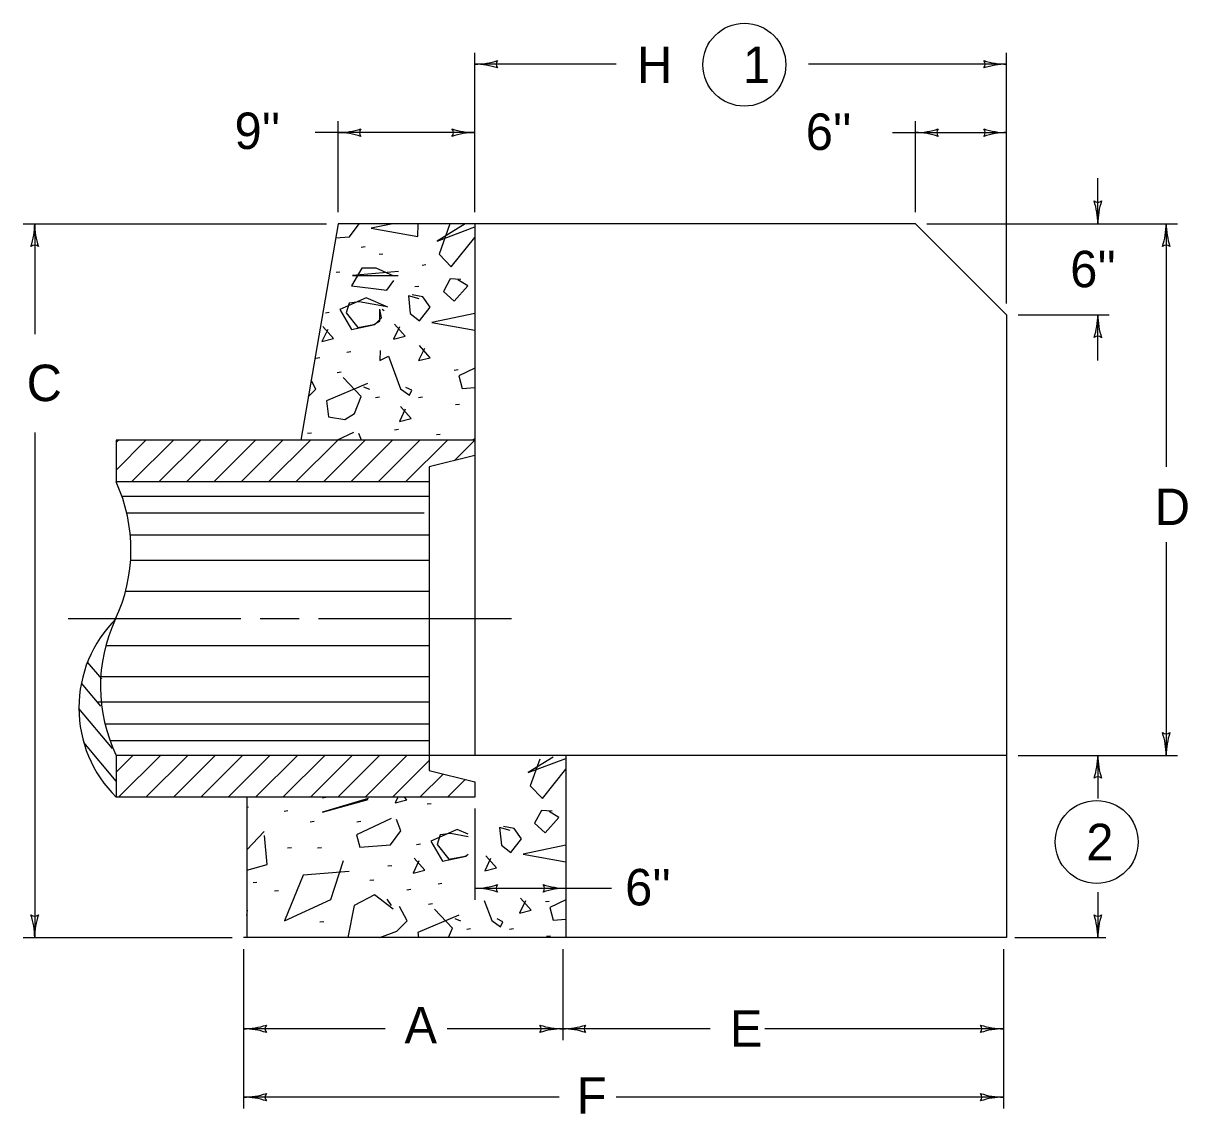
# Model space of a CAD drawing. Extents: x 1007 to 1035.5, y 1000.5 to 1021.5.
# Drawn here: x 1012.51 to 1018.89, y 1008.33 to 1014.31 of the extents above; entities that cross this region are included whole.
import ezdxf

# ---------------------------------------------------------------- set-up
doc = ezdxf.new("R2010")
doc.units = 0
doc.layers.add('Level 1', color=7, linetype='Continuous')

msp = doc.modelspace()

# ---------------------------------------------------------------- linework, layer by layer
at = {"layer": 'Level 1'}
for p, q in [((1014.9827, 1013.2733), (1014.9827, 1014.1483)), ((1017.8993, 1012.7733), (1017.8993, 1014.1483)), ((1015.7587, 1014.0858), (1014.9827, 1014.0858)), ((1017.8993, 1014.0858), (1016.8124, 1014.0858)), ((1014.2327, 1013.2733), (1014.2327, 1013.7733)), ((1017.3993, 1013.2733), (1017.3993, 1013.7733)), ((1014.9827, 1013.7108), (1014.1077, 1013.7108)), ((1017.2743, 1013.7108), (1017.8993, 1013.7108)), ((1018.3993, 1013.2108), (1018.3993, 1013.4608)), ((1012.5068, 1013.2108), (1014.1702, 1013.2108)), ((1012.5693, 1013.2108), (1012.5693, 1012.6057)), ((1014.2327, 1013.2108), (1014.0291, 1012.0232)), ((1017.3993, 1013.2108), (1014.2327, 1013.2108)), ((1014.9827, 1013.2108), (1014.9827, 1010.2941)), ((1017.3993, 1013.2108), (1017.8993, 1012.7108)), ((1017.4618, 1013.2108), (1018.8368, 1013.2108)), ((1018.7743, 1013.2108), (1018.7743, 1011.8777)), ((1017.8993, 1012.7108), (1017.8993, 1009.2941)), ((1017.9618, 1012.7108), (1018.4618, 1012.7108)), ((1018.3993, 1012.4608), (1018.3993, 1012.7108)), ((1012.5693, 1012.0659), (1012.5693, 1009.2941)), ((1014.9827, 1012.0232), (1013.0158, 1012.0232)), ((1013.0158, 1012.0232), (1013.0158, 1011.7941)), ((1013.0158, 1012.0098), (1013.0293, 1012.0232)), ((1013.0158, 1011.8594), (1013.1796, 1012.0232)), ((1013.1007, 1011.7941), (1013.3298, 1012.0232)), ((1013.2509, 1011.7941), (1013.48, 1012.0232)), ((1013.4013, 1011.7941), (1013.6303, 1012.0232)), ((1013.5514, 1011.7941), (1013.7805, 1012.0232)), ((1013.7018, 1011.7941), (1013.9308, 1012.0232)), ((1013.852, 1011.7941), (1014.0811, 1012.0232)), ((1014.0022, 1011.7941), (1014.2313, 1012.0232)), ((1014.1525, 1011.7941), (1014.3816, 1012.0232)), ((1014.3028, 1011.7941), (1014.5319, 1012.0232)), ((1014.453, 1011.7941), (1014.6821, 1012.0232)), ((1014.6033, 1011.7941), (1014.8323, 1012.0232)), ((1014.8716, 1011.9121), (1014.9827, 1012.0232)), ((1014.9827, 1012.0232), (1014.9827, 1011.9398)), ((1014.9827, 1011.9398), (1014.7327, 1011.8773)), ((1014.7327, 1011.8773), (1014.7327, 1010.2108)), ((1014.7327, 1011.8773), (1014.7327, 1010.2108)), ((1014.7327, 1011.7941), (1013.0158, 1011.7941)), ((1014.7327, 1011.7941), (1013.0158, 1011.7941)), ((1014.7327, 1011.7141), (1013.0481, 1011.7141)), ((1014.7043, 1011.6221), (1013.0746, 1011.6221)), ((1014.7327, 1011.5022), (1013.0938, 1011.5022)), ((1018.7743, 1011.4634), (1018.7743, 1010.2941)), ((1014.7327, 1011.3625), (1013.0954, 1011.3625)), ((1014.7327, 1011.193), (1013.0675, 1011.193)), ((1012.7529, 1011.0441), (1013.7001, 1011.0441)), ((1013.8063, 1011.0441), (1014.0188, 1011.0441)), ((1014.1251, 1011.0441), (1015.1847, 1011.0441)), ((1014.7327, 1011.0441), (1015.1847, 1011.0441)), ((1012.9595, 1010.897), (1014.7327, 1010.897)), ((1012.9368, 1010.7135), (1012.8593, 1010.8061)), ((1012.9317, 1010.7275), (1014.7327, 1010.7275)), ((1012.9325, 1010.5633), (1012.8253, 1010.6909)), ((1012.9118, 1010.5878), (1014.7327, 1010.5878)), ((1012.9958, 1010.3323), (1012.8117, 1010.5517)), ((1012.954, 1010.4679), (1014.7327, 1010.4679)), ((1013.0158, 1010.1529), (1012.8385, 1010.3642)), ((1012.9816, 1010.3759), (1014.7327, 1010.3759)), ((1014.7327, 1010.2941), (1013.0158, 1010.2941)), ((1013.0158, 1010.2941), (1013.0158, 1010.0649)), ((1013.0158, 1010.2017), (1013.1083, 1010.2941)), ((1013.0294, 1010.0649), (1013.2586, 1010.2941)), ((1013.1796, 1010.0649), (1013.4088, 1010.2941)), ((1013.3298, 1010.0649), (1013.559, 1010.2941)), ((1013.4802, 1010.0649), (1013.7093, 1010.2941)), ((1013.6303, 1010.0649), (1013.8595, 1010.2941)), ((1013.7807, 1010.0649), (1014.0098, 1010.2941)), ((1013.9309, 1010.0649), (1014.1601, 1010.2941)), ((1014.0811, 1010.0649), (1014.3103, 1010.2941)), ((1014.2314, 1010.0649), (1014.4606, 1010.2941)), ((1014.3818, 1010.0649), (1014.6109, 1010.2941)), ((1014.5319, 1010.0649), (1014.7327, 1010.2657)), ((1017.8993, 1010.2941), (1014.7327, 1010.2941)), ((1015.4827, 1010.2941), (1015.4827, 1009.2941)), ((1017.9618, 1010.2941), (1018.8368, 1010.2941)), ((1018.3993, 1010.2941), (1018.3993, 1010.0576)), ((1014.6822, 1010.0649), (1014.8089, 1010.1917)), ((1014.7327, 1010.2108), (1014.9827, 1010.1482)), ((1014.8325, 1010.0649), (1014.9292, 1010.1616)), ((1014.9827, 1010.1482), (1014.9827, 1010.0649)), ((1014.9827, 1010.0649), (1013.0158, 1010.0649)), ((1013.7327, 1010.0649), (1013.7327, 1009.2941)), ((1014.9827, 1010.0024), (1014.9827, 1009.5024)), ((1014.9827, 1009.5649), (1015.7327, 1009.5649)), ((1018.3993, 1009.543), (1018.3993, 1009.2941)), ((1012.5068, 1009.2941), (1013.6524, 1009.2941)), ((1017.8993, 1009.2941), (1013.7149, 1009.2941)), ((1017.8816, 1009.2941), (1015.4649, 1009.2941)), ((1017.9441, 1009.2941), (1018.4441, 1009.2941)), ((1013.7149, 1009.2316), (1013.7149, 1008.3566)), ((1015.4649, 1009.2316), (1015.4649, 1008.7316)), ((1017.8816, 1009.2316), (1017.8816, 1008.3566)), ((1014.4917, 1008.7941), (1013.7149, 1008.7941)), ((1015.4649, 1008.7941), (1014.8304, 1008.7941)), ((1016.273, 1008.7941), (1015.4649, 1008.7941)), ((1017.8816, 1008.7941), (1016.5741, 1008.7941)), ((1015.4451, 1008.4191), (1013.7149, 1008.4191)), ((1017.8816, 1008.4191), (1015.7587, 1008.4191))]:
    msp.add_line(p, q, dxfattribs=at)
for points in [[(1014.2193, 1013.1325), (1014.2958, 1013.1386), (1014.3481, 1013.2108)], [(1014.5334, 1013.2108), (1014.4138, 1013.1861), (1014.6698, 1013.1408), (1014.6716, 1013.2108)], [(1014.9295, 1013.2108), (1014.776, 1013.116), (1014.9827, 1013.193)], [(1014.8465, 1013.2108), (1014.7867, 1013.044), (1014.8533, 1012.9747), (1014.9827, 1013.1344)], [(1014.381, 1013.0831), (1014.3597, 1013.0804)], [(1014.4792, 1013.0438), (1014.4578, 1013.0412)], [(1014.2436, 1012.9457), (1014.2223, 1012.943)], [(1014.5359, 1012.924), (1014.4426, 1012.9667), (1014.3626, 1012.9667), (1014.3066, 1012.8707), (1014.4133, 1012.8573), (1014.5013, 1012.8467), (1014.5386, 1012.9)], [(1014.5653, 1012.948), (1014.3119, 1012.9267), (1014.5626, 1012.9267)], [(1014.7148, 1012.9849), (1014.6935, 1012.9823)], [(1014.9067, 1012.9053), (1014.848, 1012.908), (1014.8107, 1012.8387), (1014.8693, 1012.7853), (1014.944, 1012.8707), (1014.8907, 1012.9027)], [(1014.6773, 1012.7987), (1014.6186, 1012.8147), (1014.6293, 1012.7186), (1014.68, 1012.6786), (1014.7387, 1012.7533), (1014.6987, 1012.8093), (1014.64, 1012.82)], [(1014.6756, 1012.8671), (1014.6542, 1012.8644)], [(1014.5066, 1012.7533), (1014.3866, 1012.804), (1014.2426, 1012.7399), (1014.3066, 1012.6306), (1014.4346, 1012.6573), (1014.4719, 1012.6946), (1014.4613, 1012.7426)], [(1014.4906, 1012.7559), (1014.3493, 1012.7827), (1014.2933, 1012.7747), (1014.2773, 1012.7213), (1014.3413, 1012.6413), (1014.4293, 1012.6573), (1014.4613, 1012.6759), (1014.4613, 1012.7426)], [(1014.4746, 1012.7426), (1014.4853, 1012.7346)], [(1014.1847, 1012.7231), (1014.1633, 1012.7204)], [(1014.9827, 1012.7176), (1014.7475, 1012.6691), (1014.9827, 1012.6274)], [(1014.1765, 1012.6313), (1014.1445, 1012.5647), (1014.2085, 1012.5807), (1014.1498, 1012.6473)], [(1014.5692, 1012.6444), (1014.5372, 1012.5778), (1014.6013, 1012.5938), (1014.5425, 1012.6604)], [(1014.3025, 1012.5072), (1014.2812, 1012.5045)], [(1014.4639, 1012.5159), (1014.4613, 1012.4599), (1014.5093, 1012.4839), (1014.5759, 1012.3052), (1014.6239, 1012.2705), (1014.6373, 1012.2972), (1014.6053, 1012.3132)], [(1014.7067, 1012.5266), (1014.6747, 1012.4599), (1014.7387, 1012.4759), (1014.68, 1012.5426)], [(1014.1323, 1012.4744), (1014.111, 1012.4718)], [(1014.3946, 1012.3345), (1014.1705, 1012.2385), (1014.1812, 1012.1505), (1014.2693, 1012.1372), (1014.3226, 1012.1692), (1014.3599, 1012.2625), (1014.2613, 1012.3666)], [(1014.2502, 1012.3959), (1014.2288, 1012.3933)], [(1014.8915, 1012.409), (1014.8702, 1012.4063)], [(1014.9827, 1012.4175), (1014.8945, 1012.3765), (1014.9132, 1012.3071), (1014.9827, 1012.3126)], [(1014.0698, 1012.2604), (1014.1118, 1012.3025), (1014.0854, 1012.352)], [(1014.3733, 1012.3158), (1014.4053, 1012.3025)], [(1014.4596, 1012.2584), (1014.4383, 1012.2558)], [(1014.6952, 1012.2584), (1014.6738, 1012.2558)], [(1014.6019, 1012.1928), (1014.5699, 1012.1261), (1014.6339, 1012.1421), (1014.5753, 1012.2088)], [(1014.8981, 1012.2192), (1014.8768, 1012.2165)], [(1014.0865, 1012.0621), (1014.0652, 1012.0594)], [(1014.0865, 1012.0621), (1014.0652, 1012.0594)], [(1014.3182, 1012.0649), (1014.2284, 1012.0232)], [(1014.3618, 1012.0232), (1014.3475, 1012.0596)], [(1014.5643, 1012.0818), (1014.5429, 1012.0791)], [(1014.5643, 1012.0818), (1014.5429, 1012.0791)], [(1014.7933, 1012.0552), (1014.772, 1012.0525)], [(1014.9827, 1012.0298), (1014.9685, 1012.0232)], [(1015.4133, 1010.2841), (1015.276, 1010.1993), (1015.4827, 1010.2763)], [(1015.3391, 1010.2733), (1015.2867, 1010.1273), (1015.3533, 1010.058), (1015.4827, 1010.2178)], [(1014.1493, 1010.0649), (1014.1471, 1010.0603), (1014.1658, 1010.0649)], [(1014.5612, 1010.0649), (1014.5463, 1010.0341), (1014.6103, 1010.0501), (1014.5973, 1010.0649)], [(1013.7423, 1010.0093), (1013.7327, 1010.0082)], [(1014.3985, 1010.058), (1014.1478, 1009.9833), (1014.3985, 1010.0527)], [(1014.7436, 1010.029), (1014.7223, 1010.0263)], [(1013.9583, 1009.9897), (1013.9368, 1009.987)], [(1014.5237, 1009.9471), (1014.3343, 1009.859), (1014.3529, 1009.7897), (1014.521, 1009.803), (1014.577, 1009.8803), (1014.553, 1009.9418)], [(1015.4067, 1009.9887), (1015.348, 1009.9913), (1015.3107, 1009.922), (1015.3693, 1009.8687), (1015.444, 1009.954), (1015.3907, 1009.986)], [(1013.8277, 1009.8767), (1013.7327, 1009.7763)], [(1014.1022, 1009.9308), (1014.0808, 1009.9282)], [(1014.3574, 1009.9308), (1014.3361, 1009.9282)], [(1014.9468, 1009.8618), (1014.8866, 1009.8873), (1014.7426, 1009.8233), (1014.8066, 1009.7139), (1014.9346, 1009.7406), (1014.9468, 1009.7528)], [(1015.1773, 1009.882), (1015.1186, 1009.898), (1015.1293, 1009.8019), (1015.18, 1009.7619), (1015.2387, 1009.8366), (1015.1987, 1009.8927), (1015.14, 1009.9033)], [(1013.7327, 1009.664), (1013.8437, 1009.6953), (1013.8303, 1009.8553)], [(1014.6847, 1009.8064), (1014.6633, 1009.8038)], [(1014.9468, 1009.8475), (1014.8493, 1009.866), (1014.7933, 1009.858), (1014.7773, 1009.8046), (1014.8413, 1009.7246), (1014.9293, 1009.7406), (1014.9468, 1009.7508)], [(1013.9778, 1009.7868), (1013.9565, 1009.7842)], [(1014.1415, 1009.7868), (1014.1201, 1009.7842)], [(1015.0692, 1009.7278), (1015.0372, 1009.6611), (1015.1013, 1009.6771), (1015.0425, 1009.7438)], [(1015.4827, 1009.8009), (1015.2475, 1009.7524), (1015.4827, 1009.7108)], [(1014.2944, 1009.6579), (1014.0411, 1009.6366), (1013.9398, 1009.3858), (1014.1931, 1009.5033), (1014.2624, 1009.7166)], [(1014.5276, 1009.6887), (1014.5063, 1009.686)], [(1014.6765, 1009.7147), (1014.6445, 1009.648), (1014.7085, 1009.664), (1014.6498, 1009.7307)], [(1013.7881, 1009.597), (1013.7667, 1009.5943)], [(1013.9058, 1009.5512), (1013.8845, 1009.5485)], [(1014.4294, 1009.6101), (1014.4081, 1009.6074)], [(1014.6323, 1009.5578), (1014.611, 1009.5551)], [(1014.8025, 1009.5905), (1014.7812, 1009.5878)], [(1014.5345, 1009.4499), (1014.4332, 1009.5299), (1014.3212, 1009.4713), (1014.2867, 1009.2941)], [(1014.4998, 1009.5059), (1014.5238, 1009.4713)], [(1015.0349, 1009.4984), (1015.0759, 1009.3885), (1015.1239, 1009.3538), (1015.1373, 1009.3805), (1015.1053, 1009.3965)], [(1015.2608, 1009.4952), (1015.2288, 1009.4285), (1015.2928, 1009.4445), (1015.2342, 1009.5112)], [(1015.3915, 1009.4923), (1015.3702, 1009.4897)], [(1015.4827, 1009.5008), (1015.3945, 1009.4598), (1015.4132, 1009.3904), (1015.4827, 1009.3959)], [(1013.7327, 1009.4151), (1013.737, 1009.4446)], [(1014.4627, 1009.2941), (1014.5558, 1009.3298), (1014.6118, 1009.3858), (1014.5692, 1009.4659)], [(1014.7502, 1009.4793), (1014.7288, 1009.4766)], [(1014.8393, 1009.2941), (1014.8599, 1009.3458), (1014.7613, 1009.4499)], [(1014.1546, 1009.381), (1014.1332, 1009.3783)], [(1014.8946, 1009.4178), (1014.6705, 1009.3218), (1014.6738, 1009.2941)], [(1014.8733, 1009.3992), (1014.9053, 1009.3858)], [(1014.9596, 1009.3418), (1014.9383, 1009.3391)], [(1015.1952, 1009.3418), (1015.1738, 1009.3391)], [(1015.3981, 1009.3025), (1015.3768, 1009.2998)]]:
    msp.add_lwpolyline(points, dxfattribs=at)
for centre in [(1016.4612, 1014.083), (1018.3931, 1009.8191)]:
    msp.add_circle(centre, 0.2274, dxfattribs=at)
for centre, radius, start, end in [((1014.9827, 1014.4767), 0.3909, 269.98778, 270), ((1014.9827, 1014.4767), 0.3909, 270, 288.66878), ((1014.9827, 1013.6948), 0.3909, 71.34716, 89.99389), ((1015.1313, 1014.0857), 0.0313, 138.7746, 220.89129), ((1017.7507, 1014.0858), 0.0313, 318.7746, 40.89129), ((1017.8993, 1013.6948), 0.3909, 90, 108.66878), ((1017.8993, 1014.4767), 0.3909, 251.34716, 269.99389), ((1017.8993, 1013.6948), 0.3909, 89.98778, 90), ((1014.2327, 1014.1017), 0.3909, 269.98778, 270), ((1014.2327, 1014.1017), 0.3909, 270, 288.66878), ((1014.2327, 1013.3198), 0.3909, 71.34716, 89.99389), ((1014.3813, 1013.7107), 0.0313, 138.7746, 220.89129), ((1014.834, 1013.7108), 0.0313, 318.7746, 40.89129), ((1014.9827, 1013.3198), 0.3909, 90, 108.66878), ((1014.9827, 1014.1017), 0.3909, 251.34716, 269.99389), ((1014.9827, 1013.3198), 0.3909, 89.98778, 90), ((1017.3993, 1014.1017), 0.3909, 269.98778, 270), ((1017.3993, 1014.1017), 0.3909, 270, 288.66878), ((1017.3993, 1013.3198), 0.3909, 71.34716, 89.99389), ((1017.548, 1013.7107), 0.0313, 138.7746, 220.89129), ((1017.7507, 1013.7108), 0.0313, 318.7746, 40.89129), ((1017.8993, 1013.3198), 0.3909, 90, 108.66878), ((1017.8993, 1014.1017), 0.3909, 251.34716, 269.99389), ((1017.8993, 1013.3198), 0.3909, 89.98778, 90), ((1018.3994, 1013.3594), 0.0313, 228.7746, 310.89129), ((1018.0084, 1013.2108), 0.3909, 0, 18.66878), ((1018.7903, 1013.2108), 0.3909, 161.34716, 179.99389), ((1012.1784, 1013.2108), 0.3909, 341.34716, 359.99389), ((1012.9603, 1013.2108), 0.3909, 180, 198.66878), ((1012.9603, 1013.2108), 0.3909, 179.98778, 180), ((1018.0084, 1013.2108), 0.3909, 359.98778, 0), ((1018.3834, 1013.2108), 0.3909, 341.34716, 359.99389), ((1019.1653, 1013.2108), 0.3909, 180, 198.66878), ((1019.1653, 1013.2108), 0.3909, 179.98778, 180), ((1012.5693, 1013.0621), 0.0313, 48.7746, 130.89129), ((1018.7743, 1013.0621), 0.0313, 48.7746, 130.89129), ((1018.0084, 1012.7108), 0.3909, 341.34716, 359.99389), ((1018.7903, 1012.7108), 0.3909, 180, 198.66878), ((1018.7903, 1012.7108), 0.3909, 179.98778, 180), ((1018.3993, 1012.5621), 0.0313, 48.7746, 130.89129), ((1012.207, 1011.4217), 0.8904, 334.57278, 24.71862), ((1013.5008, 1010.5545), 0.6891, 134.72565, 225.27435), ((1013.8027, 1010.6717), 0.8727, 155.08064, 205.63683), ((1018.7744, 1010.4427), 0.0313, 228.7746, 310.89129), ((1018.3834, 1010.2941), 0.3909, 0, 18.66878), ((1019.1653, 1010.2941), 0.3909, 161.34716, 179.99389), ((1018.0084, 1010.2941), 0.3909, 341.34716, 359.99389), ((1018.7903, 1010.2941), 0.3909, 179.98778, 180), ((1018.7903, 1010.2941), 0.3909, 180, 198.66878), ((1018.3834, 1010.2941), 0.3909, 359.98778, 0), ((1018.3993, 1010.1454), 0.0313, 48.7746, 130.89129), ((1014.9827, 1009.9559), 0.3909, 269.98778, 270), ((1014.9827, 1009.9559), 0.3909, 270, 288.66878), ((1014.9827, 1009.174), 0.3909, 71.34716, 89.99389), ((1015.1313, 1009.5649), 0.0313, 138.7746, 220.89129), ((1015.334, 1009.565), 0.0313, 318.7746, 40.89129), ((1015.4827, 1009.174), 0.3909, 90, 108.66878), ((1015.4827, 1009.9559), 0.3909, 251.34716, 269.99389), ((1015.4827, 1009.174), 0.3909, 89.98778, 90), ((1012.5694, 1009.4427), 0.0313, 228.7746, 310.89129), ((1012.1784, 1009.2941), 0.3909, 0, 18.66878), ((1012.9603, 1009.2941), 0.3909, 161.34716, 179.99389), ((1018.3994, 1009.4427), 0.0313, 228.7746, 310.89129), ((1018.0084, 1009.2941), 0.3909, 0, 18.66878), ((1018.7903, 1009.2941), 0.3909, 161.34716, 179.99389), ((1012.1784, 1009.2941), 0.3909, 359.98778, 0), ((1018.0084, 1009.2941), 0.3909, 359.98778, 0), ((1013.7149, 1009.185), 0.3909, 269.98778, 270), ((1013.7149, 1009.185), 0.3909, 270, 288.66878), ((1013.7149, 1008.4031), 0.3909, 71.34716, 89.99389), ((1013.8636, 1008.794), 0.0313, 138.7746, 220.89129), ((1015.3163, 1008.7941), 0.0313, 318.7746, 40.89129), ((1015.4649, 1008.4031), 0.3909, 90, 108.66878), ((1015.4649, 1009.185), 0.3909, 251.34716, 269.99389), ((1015.4649, 1009.185), 0.3909, 269.98778, 270), ((1015.4649, 1009.185), 0.3909, 270, 288.66878), ((1015.4649, 1008.4031), 0.3909, 89.98778, 90), ((1015.4649, 1008.4031), 0.3909, 71.34716, 89.99389), ((1015.6136, 1008.794), 0.0313, 138.7746, 220.89129), ((1017.7329, 1008.7941), 0.0313, 318.7746, 40.89129), ((1017.8816, 1008.4031), 0.3909, 90, 108.66878), ((1017.8816, 1009.185), 0.3909, 251.34716, 269.99389), ((1017.8816, 1008.4031), 0.3909, 89.98778, 90), ((1013.7149, 1008.81), 0.3909, 269.98778, 270), ((1013.7149, 1008.81), 0.3909, 270, 288.66878), ((1013.7149, 1008.0281), 0.3909, 71.34716, 89.99389), ((1013.8636, 1008.419), 0.0313, 138.7746, 220.89129), ((1017.7329, 1008.4191), 0.0313, 318.7746, 40.89129), ((1017.8816, 1008.0281), 0.3909, 90, 108.66878), ((1017.8816, 1008.81), 0.3909, 251.34716, 269.99389), ((1017.8816, 1008.0281), 0.3909, 89.98778, 90)]:
    msp.add_arc(centre, radius, start, end, dxfattribs=at)

# ---------------------------------------------------------------- texts
for s, p in [('H', (1015.8722, 1013.983)), ('1', (1016.4533, 1013.983)), ("9''", (1013.6653, 1013.6207)), ("6''", (1016.7978, 1013.6156)), ("6''", (1018.2481, 1012.8623)), ('C', (1012.5254, 1012.2376)), ('D', (1018.712, 1011.5578)), ('2', (1018.3364, 1009.7191)), ("6''", (1015.8073, 1009.471)), ('A', (1014.5974, 1008.714)), ('E', (1016.382, 1008.6956)), ('F', (1015.5415, 1008.3282))]:
    msp.add_text(s, height=0.2, dxfattribs=at).set_placement(p)

doc.saveas('drawing.dxf')
